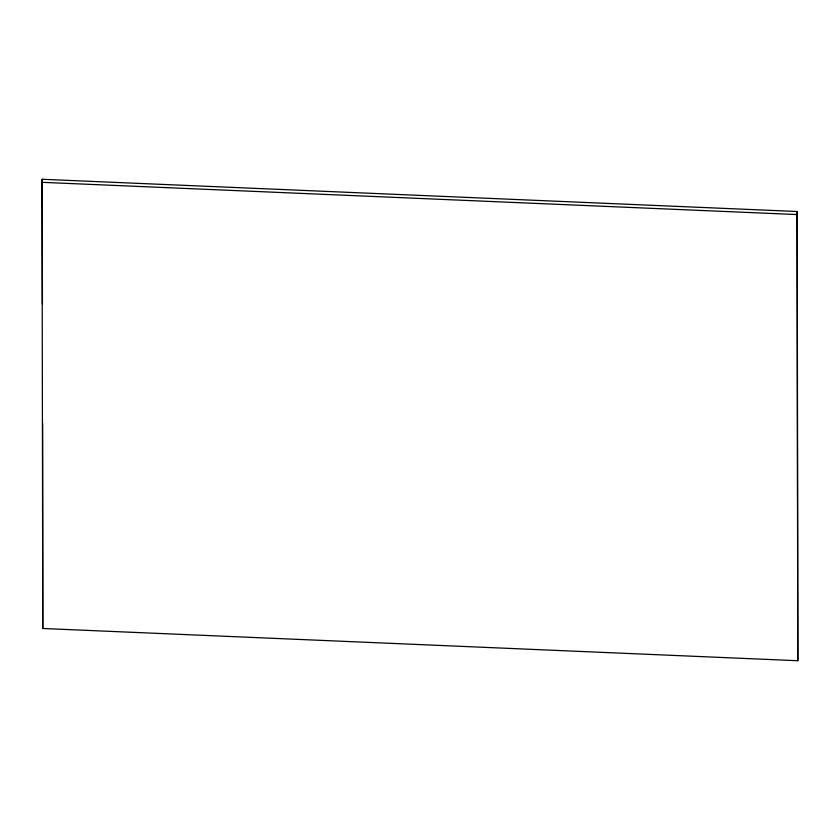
<?xml version="1.0" encoding="UTF-8"?>
<svg xmlns="http://www.w3.org/2000/svg" width="840" height="840" viewBox="0 0 840 840"><rect width="100%" height="100%" fill="white"/><g stroke="black" fill="none" stroke-linecap="round" stroke-linejoin="round"><path stroke-width="1.26" d="M42 182.322L42.2 179.277L797.223 211.512L797.8 660.723L42.777 628.488L42 182.322L797.024 214.557L797.8 660.723M42.777 628.488L42.63 423.36M797.024 214.557L797.223 211.512M42.2 179.277L42.42 303.944"/></g></svg>
